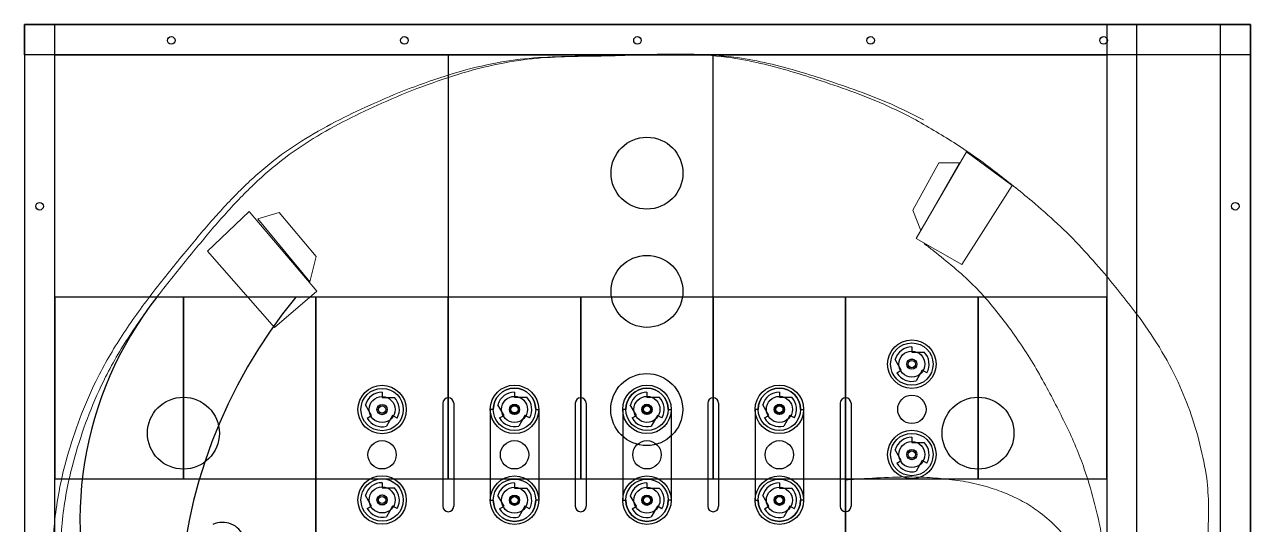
# Model space of a CAD drawing. Extents: x 374.4 to 394.6, y 456 to 498.
# Drawn here: x 374.37 to 394.62, y 489.75 to 498 of the extents above; entities that cross this region are included whole.
import ezdxf

# ---------------------------------------------------------------- set-up
doc = ezdxf.new("R2010")
doc.units = 0
doc.header["$LTSCALE"] = 5
doc.header["$MEASUREMENT"] = 0
for name, color, linetype in [('Z0_BOTCOMP', 4, 'Continuous'), ('Z0_CUT500', 4, 'Continuous'), ('Z0_LOWERTHIRD', 4, 'Continuous'), ('Z0_PLASTICS', 37, 'Continuous'), ('Z0_RUBBER', 4, 'Continuous'), ('Z0_TOPCOMP', 6, 'Continuous'), ('Z0_WOODOUTLINE', 5, 'Continuous'), ('Z_MODULAR', 5, 'Continuous')]:
    doc.layers.add(name, color=color, linetype=linetype)

msp = doc.modelspace()

# ---------------------------------------------------------------- linework, layer by layer
at = {"layer": 'Z0_BOTCOMP', "color": 4, "linetype": 'Continuous', "lineweight": 25}
for p, q in [((389.022, 492.678), (389.022, 492.593)), ((389.022, 492.593), (389.225, 492.593)), ((388.848, 492.293), (388.747, 492.469)), ((388.775, 492.25), (388.848, 492.293)), ((389.195, 492.293), (389.093, 492.117)), ((389.269, 492.25), (389.195, 492.293)), ((380.272, 491.928), (380.272, 491.843)), ((382.459, 491.931), (382.459, 491.846)), ((384.647, 491.931), (384.647, 491.846)), ((386.834, 491.931), (386.834, 491.846)), ((380.098, 491.543), (379.997, 491.719)), ((380.272, 491.843), (380.475, 491.843)), ((382.286, 491.546), (382.184, 491.722)), ((382.459, 491.846), (382.662, 491.846)), ((384.473, 491.546), (384.372, 491.722)), ((384.647, 491.846), (384.85, 491.846)), ((386.661, 491.546), (386.559, 491.722)), ((386.834, 491.846), (387.037, 491.846)), ((380.025, 491.5), (380.098, 491.543)), ((380.445, 491.543), (380.343, 491.367)), ((380.519, 491.5), (380.445, 491.543)), ((382.212, 491.504), (382.286, 491.546)), ((382.632, 491.546), (382.531, 491.371)), ((382.706, 491.504), (382.632, 491.546)), ((384.4, 491.504), (384.473, 491.546)), ((384.82, 491.546), (384.718, 491.371)), ((384.894, 491.504), (384.82, 491.546)), ((386.587, 491.504), (386.661, 491.546)), ((387.007, 491.546), (386.906, 491.371)), ((387.081, 491.504), (387.007, 491.546)), ((389.022, 491.185), (389.022, 491.1)), ((389.022, 491.1), (389.225, 491.1)), ((388.848, 490.8), (388.747, 490.976)), ((388.775, 490.757), (388.848, 490.8)), ((389.195, 490.8), (389.093, 490.624)), ((389.269, 490.757), (389.195, 490.8)), ((380.272, 490.435), (380.272, 490.35)), ((380.272, 490.35), (380.475, 490.35)), ((382.459, 490.431), (382.459, 490.346)), ((382.459, 490.346), (382.662, 490.346)), ((384.647, 490.431), (384.647, 490.346)), ((384.647, 490.346), (384.85, 490.346)), ((386.834, 490.431), (386.834, 490.346)), ((386.834, 490.346), (387.037, 490.346)), ((380.098, 490.05), (379.997, 490.226)), ((380.025, 490.007), (380.098, 490.05)), ((380.445, 490.05), (380.343, 489.874)), ((380.519, 490.007), (380.445, 490.05)), ((382.286, 490.046), (382.184, 490.222)), ((384.473, 490.046), (384.372, 490.222)), ((386.661, 490.046), (386.559, 490.222)), ((382.212, 490.004), (382.286, 490.046)), ((382.632, 490.046), (382.531, 489.871)), ((382.706, 490.004), (382.632, 490.046)), ((384.4, 490.004), (384.473, 490.046)), ((384.82, 490.046), (384.718, 489.871)), ((384.894, 490.004), (384.82, 490.046)), ((386.587, 490.004), (386.661, 490.046)), ((387.007, 490.046), (386.906, 489.871)), ((387.081, 490.004), (387.007, 490.046))]:
    msp.add_line(p, q, dxfattribs=at)
for centre, radius in [((389.022, 492.393), 0.085), ((389.022, 492.393), 0.059), ((380.272, 491.643), 0.085), ((380.272, 491.643), 0.059), ((382.459, 491.646), 0.085), ((382.459, 491.646), 0.059), ((384.647, 491.646), 0.085), ((384.647, 491.646), 0.059), ((386.834, 491.646), 0.085), ((386.834, 491.646), 0.059), ((389.022, 490.9), 0.085), ((389.022, 490.9), 0.059), ((380.272, 490.15), 0.085), ((380.272, 490.15), 0.059), ((382.459, 490.146), 0.085), ((382.459, 490.146), 0.059), ((384.647, 490.146), 0.085), ((384.647, 490.146), 0.059), ((386.834, 490.146), 0.085), ((386.834, 490.146), 0.059)]:
    msp.add_circle(centre, radius, dxfattribs=at)
for centre, radius, start, end in [((389.022, 492.393), 0.285, 90, 164.5679), ((389.022, 492.393), 0.285, -30, 44.5679), ((389.022, 492.393), 0.285, -150, -75.4321), ((380.272, 491.643), 0.285, 90, 164.5679), ((382.459, 491.646), 0.285, 90, 164.5679), ((384.647, 491.646), 0.285, 90, 164.5679), ((386.834, 491.646), 0.285, 90, 164.5679), ((380.272, 491.643), 0.285, -30, 44.5679), ((382.459, 491.646), 0.285, -30, 44.5679), ((384.647, 491.646), 0.285, -30, 44.5679), ((386.834, 491.646), 0.285, -30, 44.5679), ((380.272, 491.643), 0.285, -150, -75.4321), ((382.459, 491.646), 0.285, -150, -75.4321), ((384.647, 491.646), 0.285, -150, -75.4321), ((386.834, 491.646), 0.285, -150, -75.4321), ((389.022, 490.9), 0.285, 90, 164.5679), ((389.022, 490.9), 0.285, -30, 44.5679), ((389.022, 490.9), 0.285, -150, -75.4321), ((380.272, 490.15), 0.285, 90, 164.5679), ((380.272, 490.15), 0.285, -30, 44.5679), ((382.459, 490.146), 0.285, 90, 164.5679), ((382.459, 490.146), 0.285, -30, 44.5679), ((384.647, 490.146), 0.285, 90, 164.5679), ((384.647, 490.146), 0.285, -30, 44.5679), ((386.834, 490.146), 0.285, 90, 164.5679), ((386.834, 490.146), 0.285, -30, 44.5679), ((380.272, 490.15), 0.285, -150, -75.4321), ((382.459, 490.146), 0.285, -150, -75.4321), ((384.647, 490.146), 0.285, -150, -75.4321), ((386.834, 490.146), 0.285, -150, -75.4321), ((377.637, 489.405), 0.375, 20.2669, 115.1545)]:
    msp.add_arc(centre, radius, start, end, dxfattribs=at)
at = {"layer": 'Z0_CUT500', "color": 5, "linetype": 'Continuous', "lineweight": 25}
for p, q in [((381.275, 491.746), (381.275, 490.046)), ((381.455, 491.746), (381.455, 490.046)), ((383.463, 491.746), (383.463, 490.046)), ((383.643, 491.746), (383.643, 490.046)), ((385.65, 491.746), (385.65, 490.046)), ((385.83, 491.746), (385.83, 490.046)), ((387.838, 491.746), (387.838, 490.046)), ((388.018, 491.746), (388.018, 490.046))]:
    msp.add_line(p, q, dxfattribs=at)
for centre, radius in [((384.647, 495.546), 0.594), ((384.647, 493.594), 0.594), ((389.022, 492.393), 0.0825), ((384.643, 491.643), 0.594), ((389.022, 491.646), 0.234), ((376.99, 491.253), 0.594), ((380.272, 491.643), 0.0825), ((382.459, 491.646), 0.0825), ((384.647, 491.646), 0.0825), ((386.834, 491.646), 0.0825), ((390.115, 491.253), 0.594), ((380.272, 490.896), 0.234), ((382.459, 490.896), 0.234), ((384.647, 490.896), 0.234), ((386.834, 490.896), 0.234), ((389.022, 490.9), 0.0825), ((380.272, 490.15), 0.0825), ((382.459, 490.146), 0.0825), ((384.647, 490.146), 0.0825), ((386.834, 490.146), 0.0825)]:
    msp.add_circle(centre, radius, dxfattribs=at)
for centre, start, end in [((381.365, 491.746), 0, 180), ((383.553, 491.746), 0, 180), ((385.74, 491.746), 0, 180), ((387.928, 491.746), 0, 180), ((381.365, 490.046), 180, 0), ((383.553, 490.046), 180, 0), ((385.74, 490.046), 180, 0), ((387.928, 490.046), 180, 0)]:
    msp.add_arc(centre, 0.09, start, end, dxfattribs=at)
at = {"layer": 'Z0_LOWERTHIRD', "color": 5, "linetype": 'Continuous', "lineweight": 25}
for p, q in [((374.365, 498), (374.366, 459.602)), ((374.365, 498), (394.615, 498)), ((394.615, 498), (394.615, 460.165))]:
    msp.add_line(p, q, dxfattribs=at)
for centre in [(376.79, 497.738), (380.64, 497.738), (384.49, 497.738), (388.34, 497.738), (392.19, 497.738), (374.615, 495), (394.365, 495)]:
    msp.add_circle(centre, 0.0625, dxfattribs=at)
at = {"layer": 'Z0_PLASTICS', "color": 37, "linetype": 'Continuous', "lineweight": 25}
for p, q in [((382.109, 491.646), (382.059, 491.646)), ((382.059, 491.646), (382.059, 490.146)), ((382.809, 491.646), (382.859, 491.646)), ((382.859, 491.646), (382.859, 490.146)), ((384.297, 491.646), (384.247, 491.646)), ((384.247, 491.646), (384.247, 490.146)), ((384.997, 491.646), (385.047, 491.646)), ((385.047, 491.646), (385.047, 490.146)), ((386.484, 491.646), (386.434, 491.646)), ((386.434, 491.646), (386.434, 490.146)), ((387.184, 491.646), (387.234, 491.646)), ((387.234, 491.646), (387.234, 490.146)), ((382.059, 490.146), (382.109, 490.146)), ((382.859, 490.146), (382.809, 490.146)), ((384.247, 490.146), (384.297, 490.146)), ((385.047, 490.146), (384.997, 490.146)), ((386.434, 490.146), (386.484, 490.146)), ((387.234, 490.146), (387.184, 490.146))]:
    msp.add_line(p, q, dxfattribs=at)
for centre in [(382.459, 491.646), (384.647, 491.646), (386.834, 491.646), (382.459, 490.146), (384.647, 490.146), (386.834, 490.146)]:
    msp.add_circle(centre, 0.075, dxfattribs=at)
for centre, start, end in [((382.459, 491.646), 0, 180), ((384.647, 491.646), 0, 180), ((386.834, 491.646), 0, 180), ((382.459, 490.146), 180, 0), ((384.647, 490.146), 180, 0), ((386.834, 490.146), 180, 0)]:
    msp.add_arc(centre, 0.35, start, end, dxfattribs=at)
at = {"layer": 'Z0_RUBBER', "color": 2, "linetype": 'Continuous', "lineweight": 25}
for centre, radius in [((389.022, 492.393), 0.4), ((389.022, 492.393), 0.215), ((380.272, 491.643), 0.4), ((382.459, 491.646), 0.4), ((384.647, 491.646), 0.4), ((386.834, 491.646), 0.4), ((380.272, 491.643), 0.215), ((382.459, 491.646), 0.215), ((384.647, 491.646), 0.215), ((386.834, 491.646), 0.215), ((389.022, 490.9), 0.4), ((389.022, 490.9), 0.215), ((380.272, 490.15), 0.4), ((382.459, 490.146), 0.4), ((384.647, 490.146), 0.4), ((386.834, 490.146), 0.4), ((380.272, 490.15), 0.215), ((382.459, 490.146), 0.215), ((384.647, 490.146), 0.215), ((386.834, 490.146), 0.215)]:
    msp.add_circle(centre, radius, dxfattribs=at)
at = {"layer": 'Z0_TOPCOMP', "color": 6, "linetype": 'Continuous', "lineweight": 25}
for p, q in [((374.365, 498), (374.365, 456)), ((374.865, 498), (374.365, 498)), ((374.365, 497.5), (374.365, 498)), ((374.365, 498), (394.615, 498)), ((374.865, 456), (374.865, 498)), ((392.24, 498), (392.24, 456)), ((392.74, 498), (392.24, 498)), ((392.74, 456), (392.74, 498)), ((394.115, 498), (394.115, 456)), ((394.615, 498), (394.115, 498)), ((394.615, 456), (394.615, 498)), ((394.615, 498), (394.615, 497.5)), ((394.615, 497.5), (374.365, 497.5))]:
    msp.add_line(p, q, dxfattribs=at)
at = {"layer": 'Z0_TOPCOMP', "color": 6, "linetype": 'Continuous', "lineweight": 5}
for p, q in [((389.925, 495.9), (389.092, 494.468)), ((390.68, 495.34), (389.925, 495.9)), ((389.04, 494.937), (389.469, 495.718)), ((389.808, 495.718), (389.17, 494.598)), ((389.469, 495.718), (389.808, 495.718)), ((389.847, 494.039), (390.68, 495.34)), ((378.077, 494.911), (377.388, 494.26)), ((379.196, 493.596), (378.077, 494.911)), ((378.077, 494.911), (378.077, 494.911)), ((389.17, 494.598), (389.04, 494.937)), ((378.22, 494.794), (378.572, 494.898)), ((379.079, 493.753), (378.22, 494.794)), ((378.22, 494.794), (378.22, 494.794)), ((378.572, 494.898), (379.183, 494.169)), ((389.17, 494.598), (389.17, 494.598)), ((389.092, 494.468), (389.847, 494.039)), ((377.388, 494.26), (378.494, 492.998)), ((379.183, 494.169), (379.079, 493.753)), ((389.847, 494.039), (389.847, 494.039)), ((378.494, 492.998), (379.196, 493.596))]:
    msp.add_line(p, q, dxfattribs=at)
at = {"layer": 'Z0_TOPCOMP', "color": 6, "linetype": 'Continuous', "lineweight": 25}
for centre in [(389.022, 492.393), (380.272, 491.643), (382.459, 491.646), (384.647, 491.646), (386.834, 491.646), (389.022, 490.9), (380.272, 490.15), (382.459, 490.146), (384.647, 490.146), (386.834, 490.146)]:
    msp.add_circle(centre, 0.35, dxfattribs=at)
for centre, radius, start, end in [((381.226, 489.826), 5.945, 141.824, -160.0252), ((385.445, 488.087), 8.536, 140.6428, -145.8079)]:
    msp.add_arc(centre, radius, start, end, dxfattribs=at)
at = {"layer": 'Z0_TOPCOMP', "color": 6, "linetype": 'Continuous', "lineweight": 5}
for points, knots in [([(374.774, 487.987), (374.776, 488.13), (374.783, 488.588), (374.817, 489.358), (374.899, 490.206), (375.086, 490.943), (375.298, 491.577), (375.594, 492.242), (375.997, 492.919), (376.497, 493.602), (377, 494.22), (377.48, 494.794), (377.955, 495.304), (378.461, 495.755), (379.006, 496.126), (379.565, 496.434), (380.166, 496.716), (380.802, 496.981), (381.479, 497.209), (382.137, 497.377), (382.777, 497.457), (383.386, 497.476), (384.01, 497.482), (384.65, 497.508), (385.303, 497.517), (385.911, 497.479), (386.464, 497.379), (386.962, 497.249), (387.478, 497.087), (388.013, 496.905), (388.564, 496.692), (388.915, 496.513), (389.09, 496.424)], [0, 0, 0, 0, 0.021389, 0.06831, 0.115056, 0.148259, 0.181517, 0.214694, 0.25667, 0.298792, 0.340914, 0.375623, 0.410331, 0.444917, 0.476599, 0.508379, 0.540143, 0.575642, 0.611165, 0.646606, 0.676825, 0.70715, 0.737486, 0.770048, 0.802601, 0.835063, 0.860651, 0.886294, 0.911934, 0.941305, 0.970682, 1, 1, 1, 1]), ([(374.899, 487.987), (374.901, 488.13), (374.908, 488.588), (374.942, 489.358), (375.024, 490.206), (375.211, 490.943), (375.423, 491.577), (375.719, 492.242), (376.122, 492.919), (376.622, 493.602), (377.125, 494.22), (377.605, 494.794), (378.08, 495.304), (378.586, 495.755), (379.131, 496.126), (379.69, 496.434), (380.291, 496.716), (380.927, 496.981), (381.604, 497.209), (382.262, 497.377), (382.902, 497.457), (383.511, 497.476), (384.135, 497.482), (384.775, 497.508), (385.428, 497.517), (386.036, 497.479), (386.589, 497.379), (387.087, 497.249), (387.603, 497.087), (388.138, 496.905), (388.689, 496.692), (389.04, 496.513), (389.215, 496.424)], [0, 0, 0, 0, 0.021389, 0.06831, 0.115056, 0.148259, 0.181517, 0.214694, 0.25667, 0.298792, 0.340914, 0.375623, 0.410331, 0.444917, 0.476599, 0.508379, 0.540143, 0.575642, 0.611165, 0.646606, 0.676825, 0.70715, 0.737486, 0.770048, 0.802601, 0.835063, 0.860651, 0.886294, 0.911934, 0.941305, 0.970682, 1, 1, 1, 1]), ([(389.09, 496.424), (389.315, 496.294), (389.765, 496.034), (390.4, 495.58), (390.803, 495.251), (391.004, 495.087)], [0, 0, 0, 0, 0.333005, 0.666595, 1, 1, 1, 1]), ([(391.004, 495.087), (391.146, 494.964), (391.431, 494.716), (391.832, 494.316), (392.079, 494.031), (392.203, 493.888)], [0, 0, 0, 0, 0.333248, 0.666775, 1, 1, 1, 1]), ([(392.032, 486.693), (392.062, 486.81), (392.123, 487.043), (392.194, 487.398), (392.244, 487.787), (392.268, 488.209), (392.267, 488.662), (392.229, 489.139), (392.15, 489.638), (392.029, 490.155), (391.891, 490.618), (391.737, 491.026), (391.574, 491.379), (391.395, 491.733), (391.207, 492.091), (391.001, 492.448), (390.78, 492.788), (390.546, 493.111), (390.3, 493.417), (390.029, 493.719), (389.715, 493.994), (389.442, 494.215), (389.277, 494.343), (389.225, 494.383)], [0, 0, 0, 0, 0.041752, 0.083516, 0.12522, 0.177411, 0.229652, 0.281816, 0.34297, 0.404217, 0.46541, 0.510211, 0.555083, 0.599955, 0.647451, 0.694955, 0.742417, 0.787755, 0.833111, 0.87841, 0.927873, 0.977436, 1, 1, 1, 1]), ([(392.203, 493.888), (392.346, 493.715), (392.633, 493.367), (393.029, 492.82), (393.354, 492.261), (393.594, 491.697), (393.775, 491.141), (393.849, 490.759), (393.886, 490.569)], [0, 0, 0, 0, 0.179117, 0.358254, 0.536715, 0.691004, 0.845683, 1, 1, 1, 1]), ([(387.938, 490.482), (388.017, 490.487), (388.271, 490.506), (388.701, 490.529), (389.174, 490.534), (389.593, 490.498), (389.959, 490.449), (390.298, 490.364), (390.608, 490.25), (390.889, 490.115), (391.166, 489.932), (391.428, 489.693), (391.675, 489.411), (391.808, 489.199), (391.874, 489.093)], [0, 0, 0, 0, 0.053797, 0.171967, 0.2899, 0.372719, 0.455555, 0.538064, 0.607988, 0.678029, 0.747679, 0.831632, 0.915974, 1, 1, 1, 1]), ([(393.886, 490.569), (393.902, 490.413), (393.935, 490.102), (393.911, 489.632), (393.904, 489.156), (393.926, 488.674), (393.941, 488.274), (393.952, 488.038), (393.955, 487.964)], [0, 0, 0, 0, 0.179294, 0.359628, 0.539914, 0.727353, 0.914797, 1, 1, 1, 1])]:
    msp.add_open_spline(points, degree=3, knots=knots, dxfattribs=at)
at = {"layer": 'Z0_WOODOUTLINE', "color": 5, "linetype": 'Continuous', "lineweight": 25}
for p, q in [((374.365, 498), (374.366, 459.602)), ((374.365, 498), (394.615, 498)), ((394.615, 498), (394.615, 460.165))]:
    msp.add_line(p, q, dxfattribs=at)
at = {"layer": 'Z_MODULAR', "color": 5, "linetype": 'Continuous', "lineweight": 25}
for p, q in [((374.365, 498), (374.365, 456)), ((394.615, 498), (374.365, 498)), ((394.615, 456), (394.615, 498)), ((374.865, 497.5), (381.365, 497.5)), ((374.865, 493.5), (374.865, 497.5)), ((379.24, 497.5), (385.803, 497.5)), ((381.365, 497.5), (381.365, 493.5)), ((385.74, 497.5), (392.24, 497.5)), ((385.74, 493.5), (385.74, 497.5)), ((392.24, 497.5), (392.24, 493.5)), ((376.99, 493.5), (374.865, 493.5)), ((374.865, 493.5), (374.865, 490.5)), ((381.365, 493.5), (374.865, 493.5)), ((376.99, 490.5), (376.99, 493.5)), ((376.99, 493.5), (376.99, 490.5)), ((379.178, 493.5), (376.99, 493.5)), ((379.178, 493.5), (379.178, 490.5)), ((381.365, 493.5), (379.178, 493.5)), ((379.178, 490.5), (379.178, 493.5)), ((381.365, 490.5), (381.365, 493.5)), ((381.365, 493.5), (381.365, 490.5)), ((383.553, 493.5), (381.365, 493.5)), ((383.553, 490.5), (383.553, 493.5)), ((383.553, 493.5), (383.553, 490.5)), ((385.74, 493.5), (383.553, 493.5)), ((392.24, 493.5), (385.74, 493.5)), ((385.74, 493.5), (385.74, 490.5)), ((387.928, 493.5), (385.74, 493.5)), ((385.74, 490.5), (385.74, 493.5)), ((387.928, 490.5), (387.928, 493.5)), ((387.928, 493.5), (387.928, 490.5)), ((390.115, 493.5), (387.928, 493.5)), ((392.24, 493.5), (390.115, 493.5)), ((390.115, 493.5), (390.115, 490.5)), ((390.115, 490.5), (390.115, 493.5)), ((392.24, 490.5), (392.24, 493.5)), ((374.865, 490.5), (376.99, 490.5)), ((374.865, 490.5), (379.178, 490.5)), ((374.865, 481.75), (374.865, 490.5)), ((376.99, 490.5), (379.178, 490.5)), ((379.178, 490.5), (381.365, 490.5)), ((379.178, 490.5), (379.178, 481.75)), ((379.178, 481.75), (379.178, 490.5)), ((379.178, 490.5), (387.928, 490.5)), ((381.365, 490.5), (383.553, 490.5)), ((383.553, 490.5), (385.74, 490.5)), ((385.74, 490.5), (387.928, 490.5)), ((387.928, 490.5), (390.115, 490.5)), ((387.928, 490.5), (392.24, 490.5)), ((387.928, 481.75), (387.928, 490.5)), ((387.928, 490.5), (387.928, 481.75)), ((390.115, 490.5), (392.24, 490.5)), ((392.24, 490.5), (392.24, 481.75))]:
    msp.add_line(p, q, dxfattribs=at)

doc.saveas('drawing.dxf')
